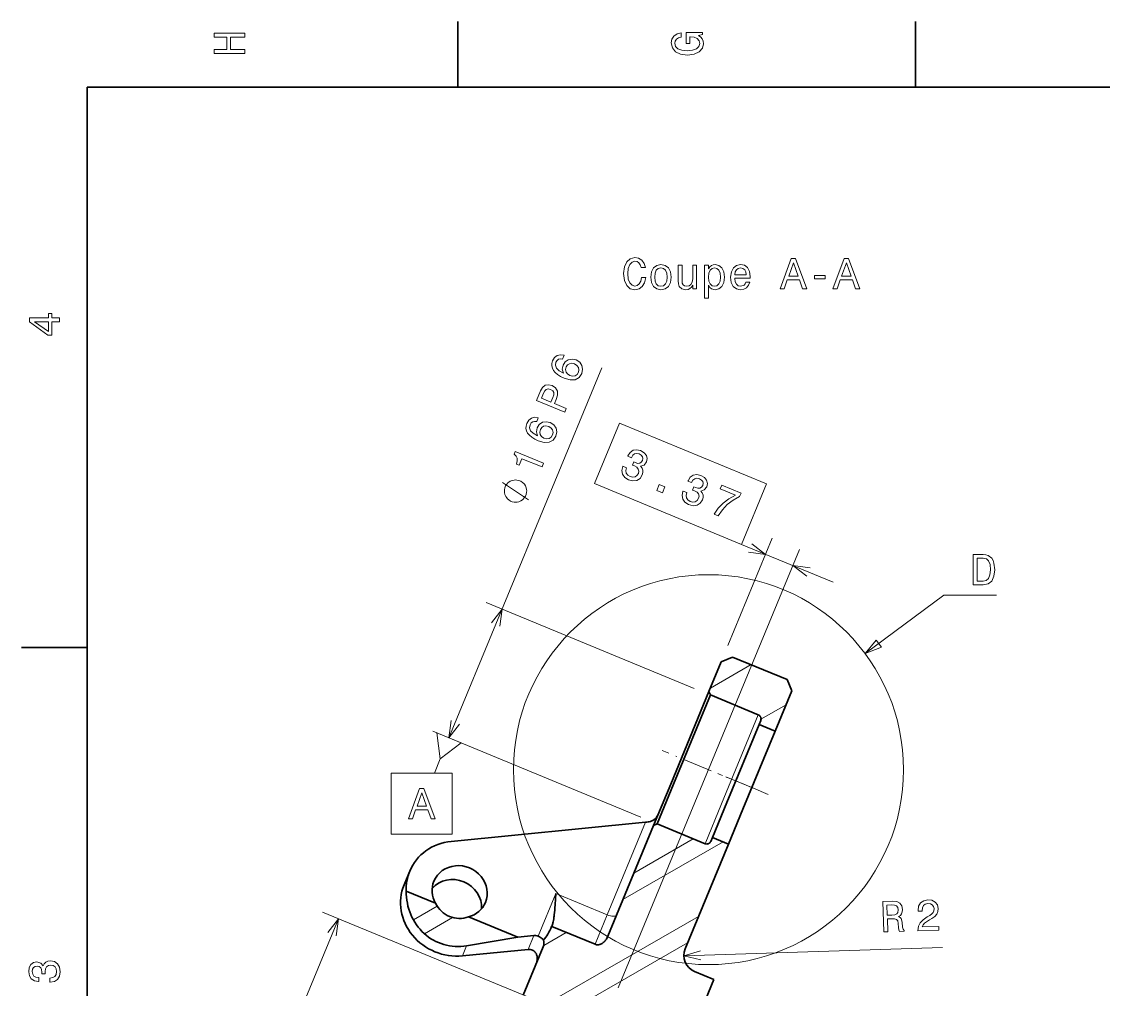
# Model space of a CAD drawing. Extents: x 0 to 420, y 0 to 297.
# Drawn here: x 2.5 to 126.5, y 183.5 to 294.5 of the extents above; entities that cross this region are included whole.
import ezdxf

# ---------------------------------------------------------------- set-up
doc = ezdxf.new("R2010")
doc.units = 0
doc.linetypes.add('DASHDOT', pattern=[18.5, 12, -3, 0.5, -3])

msp = doc.modelspace()

# ---------------------------------------------------------------- linework, layer by layer
at = {"color": 7, "lineweight": 35, "ltscale": 0.1875}
for p, q in [((52.5, 287), (52.5, 294.5)), ((105, 287), (105, 294.5)), ((10, 222.699997), (2.5, 222.699997))]:
    msp.add_line(p, q, dxfattribs=at)
at = {"color": 7, "lineweight": 35}
for p, q in [((410, 287), (10, 287)), ((10, 287), (10, 10)), ((51.760765, 200.472549), (74.029045, 202.666962))]:
    msp.add_line(p, q, dxfattribs=at)
at = {"color": 7, "lineweight": 13}
for p, q in [((51.49382, 212.343384), (69.031181, 254.776077)), ((70.912537, 183.672348), (91.693192, 233.952393)), ((79.621513, 218.03093), (55.756847, 227.894165)), ((73.510132, 203.24408), (49.645466, 213.1073)), ((61.177753, 182.372009), (36.979076, 192.373291)), ((25.45879, 159.263123), (38.827435, 191.60936)), ((61.32473, 181.025909), (80.119507, 191.877075)), ((78.433685, 187.333115), (108.090424, 188.303482))]:
    msp.add_line(p, q, dxfattribs=at)
at = {"color": 7, "lineweight": 13, "ltscale": 0.33313}
msp.add_line((83.484367, 222.926636), (88.574089, 235.241501), dxfattribs=at)
at = {"color": 7, "lineweight": 13, "ltscale": 0.284375}
msp.add_line((85.037628, 234.539032), (95.550156, 230.194229), dxfattribs=at)
at = {"color": 7, "lineweight": 35, "ltscale": 0.0925}
msp.add_line((82.720444, 221.078278), (81.307182, 217.658798), dxfattribs=at)
at = {"color": 7, "lineweight": 35, "ltscale": 0.035355}
for p, q in [((82.720444, 221.078278), (84.026588, 221.620499)), ((90.807007, 217.736115), (90.264793, 219.042252))]:
    msp.add_line(p, q, dxfattribs=at)
at = {"color": 7, "lineweight": 35, "ltscale": 0.16875}
msp.add_line((84.026588, 221.620499), (90.264793, 219.042252), dxfattribs=at)
at = {"color": 7, "lineweight": 13, "ltscale": 0.134421}
msp.add_line((81.474045, 218.062531), (86.130516, 220.750946), dxfattribs=at)
at = {"color": 7, "lineweight": 35, "ltscale": 0.286755}
msp.add_line((81.307182, 217.658798), (76.926003, 207.058273), dxfattribs=at)
at = {"color": 7, "lineweight": 35, "ltscale": 0.276391}
msp.add_line((81.469849, 217.266953), (77.247025, 207.049576), dxfattribs=at)
at = {"color": 7, "lineweight": 35, "ltscale": 0.010607}
for p, q in [((81.469849, 217.266953), (81.307182, 217.658798)), ((75.358513, 202.480209), (74.966667, 202.317535))]:
    msp.add_line(p, q, dxfattribs=at)
at = {"color": 7, "lineweight": 35, "ltscale": 0.14875}
for p, q in [((86.968712, 214.994278), (81.469849, 217.266953)), ((80.857368, 200.207535), (75.358513, 202.480209))]:
    msp.add_line(p, q, dxfattribs=at)
at = {"color": 7, "lineweight": 35, "ltscale": 0.125001}
msp.add_line((88.897186, 213.115204), (90.807007, 217.736115), dxfattribs=at)
at = {"color": 7, "lineweight": 13, "ltscale": 0.082939}
msp.add_line((87.275238, 214.483643), (90.148338, 216.142426), dxfattribs=at)
at = {"color": 7, "lineweight": 13, "ltscale": 0.27639}
msp.add_line((86.968712, 214.994278), (82.745888, 204.776917), dxfattribs=at)
at = {"color": 7, "lineweight": 35, "ltscale": 0.241842}
for p, q in [((87.048836, 213.87912), (83.353867, 204.938934)), ((85.202225, 204.175003), (88.897186, 213.115204))]:
    msp.add_line(p, q, dxfattribs=at)
at = {"color": 7, "lineweight": 35, "ltscale": 0.0125}
for p, q in [((87.239815, 214.341217), (87.048836, 213.87912)), ((81.701424, 200.94075), (81.510445, 200.478653))]:
    msp.add_line(p, q, dxfattribs=at)
at = {"color": 7, "lineweight": 35, "ltscale": 0.05}
for p, q in [((88.897186, 213.115204), (87.048836, 213.87912)), ((83.549782, 200.176819), (81.701424, 200.94075))]:
    msp.add_line(p, q, dxfattribs=at)
at = {"color": 7, "linetype": 'DASHDOT', "lineweight": 13, "ltscale": 0.283219}
msp.add_line((86.398514, 206.573669), (75.928703, 210.900818), dxfattribs=at)
at = {"color": 7, "lineweight": 13, "ltscale": 0.044333}
msp.add_line((50.501457, 209.942291), (49.82412, 208.303436), dxfattribs=at)
at = {"color": 7, "linetype": 'DASHDOT', "lineweight": 13, "ltscale": 0.151629}
msp.add_line((88.101952, 205.869644), (82.496658, 208.186295), dxfattribs=at)
at = {"color": 7, "lineweight": 35, "ltscale": 0.128242}
msp.add_line((76.926003, 207.058273), (74.966667, 202.317535), dxfattribs=at)
at = {"color": 7, "lineweight": 35, "ltscale": 0.123606}
msp.add_line((77.247025, 207.049576), (75.358513, 202.480209), dxfattribs=at)
at = {"color": 7, "lineweight": 13, "ltscale": 0.123607}
msp.add_line((82.745888, 204.776917), (80.857368, 200.207535), dxfattribs=at)
at = {"color": 7, "lineweight": 35, "ltscale": 0.108155}
for p, q in [((83.353867, 204.938934), (81.701424, 200.94075)), ((83.549782, 200.176819), (85.202225, 204.175003))]:
    msp.add_line(p, q, dxfattribs=at)
at = {"color": 7, "lineweight": 13, "ltscale": 0.287112}
msp.add_line((74.029045, 202.666962), (69.642426, 192.053268), dxfattribs=at)
at = {"color": 7, "lineweight": 35, "ltscale": 0.3443}
msp.add_line((74.966667, 202.317535), (69.706291, 189.589752), dxfattribs=at)
at = {"color": 7, "lineweight": 13, "ltscale": 0.331685}
msp.add_line((71.445213, 193.797165), (82.935112, 200.430862), dxfattribs=at)
at = {"color": 7, "lineweight": 13, "ltscale": 0.196669}
msp.add_line((72.698814, 196.830338), (79.511642, 200.763733), dxfattribs=at)
at = {"color": 7, "lineweight": 35, "ltscale": 0.325002}
msp.add_line((78.584259, 188.162445), (83.549782, 200.176819), dxfattribs=at)
at = {"color": 7, "lineweight": 35, "ltscale": 0.042971}
msp.add_line((46.343971, 195.4823), (47.000496, 197.070801), dxfattribs=at)
at = {"color": 7, "lineweight": 35, "ltscale": 0.091168}
msp.add_line((49.972748, 193.379303), (46.602512, 194.772217), dxfattribs=at)
at = {"color": 7, "lineweight": 13, "ltscale": 0.132318}
msp.add_line((61.729179, 189.596878), (63.750786, 194.488281), dxfattribs=at)
at = {"color": 7, "lineweight": 13, "ltscale": 0.159375}
msp.add_line((63.750786, 194.488281), (69.642426, 192.053268), dxfattribs=at)
at = {"color": 7, "lineweight": 13, "ltscale": 0.07895}
msp.add_line((47.419785, 191.473083), (50.154709, 193.052094), dxfattribs=at)
at = {"color": 7, "lineweight": 13, "ltscale": 0.092807}
msp.add_line((48.679089, 189.890747), (51.894028, 191.746887), dxfattribs=at)
at = {"color": 7, "lineweight": 35, "ltscale": 0.152277}
msp.add_line((59.378365, 189.491974), (53.749123, 191.818527), dxfattribs=at)
at = {"color": 7, "lineweight": 13, "ltscale": 0.091373}
msp.add_line((69.642426, 192.053268), (68.246384, 188.675476), dxfattribs=at)
at = {"color": 7, "lineweight": 13, "ltscale": 0.074425}
msp.add_line((62.362457, 188.553238), (64.94062, 190.041748), dxfattribs=at)
at = {"color": 7, "lineweight": 35, "ltscale": 0.000364}
msp.add_line((63.273354, 190.715042), (63.278923, 190.728516), dxfattribs=at)
at = {"color": 7, "lineweight": 35, "ltscale": 0.000212}
msp.add_line((63.282166, 190.736359), (63.278923, 190.728516), dxfattribs=at)
at = {"color": 7, "lineweight": 35, "ltscale": 0.134375}
msp.add_line((68.246384, 188.675476), (63.278923, 190.728516), dxfattribs=at)
at = {"color": 7, "lineweight": 35, "ltscale": 0.148395}
msp.add_line((53.524643, 188.508347), (59.378365, 189.491974), dxfattribs=at)
at = {"color": 7, "lineweight": 35, "ltscale": 0.046259}
msp.add_line((61.219795, 189.673431), (59.378365, 189.491974), dxfattribs=at)
at = {"color": 7, "lineweight": 13, "ltscale": 0.042971}
msp.add_line((60.563271, 188.08493), (61.219795, 189.673431), dxfattribs=at)
at = {"color": 7, "lineweight": 13, "ltscale": 0.333331}
msp.add_line((67.318962, 182.177277), (78.865906, 188.843903), dxfattribs=at)
at = {"color": 7, "lineweight": 13, "ltscale": 0.0315}
msp.add_line((53.043373, 187.343887), (53.524643, 188.508347), dxfattribs=at)
at = {"color": 7, "lineweight": 35, "ltscale": 0.188908}
msp.add_line((60.563271, 188.08493), (53.043373, 187.343887), dxfattribs=at)
at = {"color": 7, "lineweight": 35, "ltscale": 0.14939}
msp.add_line((60.022526, 182.849472), (62.30497, 188.371979), dxfattribs=at)
at = {"color": 7, "lineweight": 35, "ltscale": 0.059375}
msp.add_line((79.668694, 185.550171), (81.863617, 184.643005), dxfattribs=at)
at = {"color": 7, "lineweight": 35, "ltscale": 0.25}
msp.add_line((78.044006, 175.401215), (81.863617, 184.643005), dxfattribs=at)
at = {"color": 7, "lineweight": 13}
for points in [[(28.083214, 290.829987), (28.083214, 291.299011), (26.439121, 291.299011), (26.439121, 292.701019), (28.083214, 292.701019), (28.083214, 293.164978), (24.583214, 293.164978), (24.583214, 292.701019), (26.010447, 292.701019), (26.010447, 291.299011), (24.583214, 291.299011), (24.583214, 290.829987)], [(80.114197, 292.922913), (80.583214, 293.008667), (80.583214, 293.260803), (78.692001, 293.260803), (78.692001, 291.984863), (79.120674, 291.984863), (79.120674, 292.771606), (79.15094, 292.771606), (79.614914, 292.71109), (79.957855, 292.549713), (80.174713, 292.302612), (80.245316, 291.994965), (80.154541, 291.652039), (79.882202, 291.384735), (79.433357, 291.213257), (78.818085, 291.15274), (78.207855, 291.208221), (77.759003, 291.3797), (77.486671, 291.652039), (77.390854, 292.020172), (77.441284, 292.272339), (77.582497, 292.479126), (77.819527, 292.630402), (78.137245, 292.716156), (78.137245, 293.215424), (77.653099, 293.08429), (77.289986, 292.837189), (77.068085, 292.489197), (76.987396, 292.050446), (77.113472, 291.475525), (77.481628, 291.041779), (78.0616, 290.764404), (78.833214, 290.668579), (79.609871, 290.764404), (80.189842, 291.041779), (80.557999, 291.450287), (80.679039, 291.964691), (80.638687, 292.252167), (80.537827, 292.509369), (80.361313, 292.731262)], [(73.591042, 265.143555), (73.490173, 264.71994), (73.323753, 264.417328), (73.091759, 264.230743), (72.819427, 264.170227), (72.491615, 264.260986), (72.234413, 264.533325), (72.062943, 264.977142), (72.007469, 265.592407), (72.062943, 266.202637), (72.22937, 266.651489), (72.486572, 266.923828), (72.819427, 267.019653), (73.061501, 266.969208), (73.268272, 266.828003), (73.429657, 266.601044), (73.540611, 266.288361), (74.019714, 266.288361), (73.868416, 266.767487), (73.606171, 267.130585), (73.2481, 267.357544), (72.819427, 267.438232), (72.284843, 267.312134), (71.876343, 266.959137), (71.614098, 266.37915), (71.523315, 265.592407), (71.614098, 264.805664), (71.876343, 264.225677), (72.284843, 263.867615), (72.819427, 263.746582), (73.288445, 263.842407), (73.666687, 264.109711), (73.933983, 264.548462), (74.075195, 265.143555)], [(89.457039, 263.842407), (89.921013, 263.842407), (90.289169, 264.871216), (91.686142, 264.871216), (92.054298, 263.842407), (92.528366, 263.842407), (91.247383, 267.347443), (90.732971, 267.347443)], [(90.450554, 265.299896), (90.990173, 266.84314), (91.5298, 265.299896)], [(95.529083, 263.842407), (95.993057, 263.842407), (96.361214, 264.871216), (97.758194, 264.871216), (98.126343, 263.842407), (98.60041, 263.842407), (97.319427, 267.347443), (96.805023, 267.347443)], [(96.522598, 265.299896), (97.062225, 266.84314), (97.601852, 265.299896)], [(74.634987, 265.194), (74.715683, 264.578705), (74.94767, 264.124817), (75.315826, 263.842407), (75.810059, 263.746582), (76.299255, 263.842407), (76.667412, 264.119781), (76.899399, 264.573669), (76.985138, 265.194), (76.899399, 265.809265), (76.667412, 266.268188), (76.299255, 266.545563), (75.810059, 266.646454), (75.315826, 266.545563), (74.94767, 266.263153), (74.715683, 265.809265)], [(75.088882, 265.199036), (75.13427, 265.652924), (75.275482, 265.980743), (75.502426, 266.182465), (75.810059, 266.253082), (76.112656, 266.182465), (76.3396, 265.985779), (76.480812, 265.652924), (76.531242, 265.199036), (76.480812, 264.740112), (76.3396, 264.407257), (76.112656, 264.205505), (75.810059, 264.139954), (75.502426, 264.205505), (75.275482, 264.407257), (75.13427, 264.740112)], [(79.89003, 266.550629), (79.446228, 266.550629), (79.446228, 264.987213), (79.395798, 264.624115), (79.249542, 264.361847), (79.022598, 264.20047), (78.725044, 264.150055), (78.488014, 264.190399), (78.336716, 264.311432), (78.250984, 264.518188), (78.230812, 264.810699), (78.230812, 266.550629), (77.78701, 266.550629), (77.78701, 264.770355), (77.802139, 264.412292), (77.897957, 264.114746), (78.190468, 263.842407), (78.659485, 263.746582), (78.911644, 263.781891), (79.12851, 263.872681), (79.315109, 264.028992), (79.4664, 264.255951), (79.4664, 263.842407), (79.89003, 263.842407)], [(81.256744, 266.132019), (81.256744, 266.550629), (80.812943, 266.550629), (80.812943, 262.793427), (81.256744, 262.793427), (81.256744, 264.255951), (81.413086, 264.018921), (81.5896, 263.862579), (82.033401, 263.746582), (82.457039, 263.842407), (82.789886, 264.129883), (83.006744, 264.583771), (83.08744, 265.199036), (83.006744, 265.809265), (82.789886, 266.263153), (82.457039, 266.545563), (82.033401, 266.646454), (81.791328, 266.61618), (81.584557, 266.520355), (81.408043, 266.358978)], [(81.957756, 264.144989), (81.660202, 264.210571), (81.443344, 264.412292), (81.307182, 264.740112), (81.261795, 265.199036), (81.307182, 265.652924), (81.443344, 265.980743), (81.660202, 266.177429), (81.957756, 266.248016), (82.230087, 266.177429), (82.446953, 265.975677), (82.583115, 265.647888), (82.633545, 265.199036), (82.583115, 264.745148), (82.446953, 264.412292), (82.230087, 264.210571)], [(84.262512, 265.067902), (86.037727, 265.067902), (86.04277, 265.274689), (85.962082, 265.854645), (85.740173, 266.288361), (85.387154, 266.550629), (84.918129, 266.646454), (84.459198, 266.545563), (84.106171, 266.263153), (83.879227, 265.80423), (83.798538, 265.199036), (83.874184, 264.578705), (84.101128, 264.124817), (84.449112, 263.842407), (84.903, 263.746582), (85.296371, 263.812134), (85.619141, 263.983612), (85.856171, 264.255951), (85.99234, 264.619049), (85.553581, 264.619049), (85.462799, 264.417328), (85.331673, 264.266052), (84.958481, 264.144989), (84.671013, 264.20047), (84.454155, 264.376984), (84.312943, 264.664459), (84.262512, 265.052795)], [(84.262512, 265.441101), (84.317986, 265.789093), (84.454155, 266.046295), (84.660927, 266.202637), (84.933258, 266.258118), (85.200554, 266.202637), (85.407326, 266.046295), (85.533401, 265.789093), (85.578796, 265.441101)], [(93.41597, 264.997314), (94.636429, 264.997314), (94.636429, 265.395721), (93.41597, 265.395721)], [(6.833213, 260.077362), (6.833213, 260.53125), (5.965778, 260.53125), (5.965778, 261.030548), (5.56232, 261.030548), (5.56232, 260.53125), (3.408862, 260.53125), (3.408862, 260.072327), (5.521974, 258.539185), (5.965778, 258.539185), (5.965778, 260.077362)], [(5.56232, 258.96283), (3.993876, 260.077362), (5.56232, 260.077362)], [(64.702271, 256.23233), (64.288147, 256.299805), (63.923737, 256.210297), (63.615635, 255.966568), (63.385529, 255.581451), (63.304501, 255.292984), (63.294815, 255.018677), (63.352615, 254.749222), (63.484493, 254.48735), (63.683052, 254.241577), (63.95295, 254.009979), (64.294189, 253.792542), (64.701294, 253.602463), (65.393951, 253.403503), (65.968414, 253.433472), (66.409561, 253.682251), (66.715485, 254.145172), (66.818443, 254.631943), (66.741928, 255.067383), (66.489487, 255.433655), (66.084122, 255.693954), (65.608589, 255.797729), (65.179741, 255.723938), (64.828568, 255.481628), (64.58448, 255.102295), (64.494698, 254.621002), (64.623596, 254.180267), (64.139801, 254.462082), (63.833237, 254.763412), (63.708565, 255.082336), (63.764984, 255.430084), (63.898582, 255.64772), (64.069664, 255.784378), (64.280945, 255.833481), (64.525055, 255.803528)], [(65.901924, 255.239929), (66.17437, 255.067291), (66.344154, 254.84433), (66.406616, 254.572952), (66.345352, 254.292679), (66.185089, 254.036957), (65.953918, 253.886932), (65.674332, 253.844238), (65.363365, 253.923645), (65.093658, 254.089691), (64.928535, 254.31073), (64.877319, 254.582916), (64.94548, 254.893066), (65.100769, 255.123566), (65.318771, 255.268127), (65.591766, 255.30809)], [(64.769531, 249.700897), (64.946754, 250.1297), (63.581127, 250.694107), (63.777611, 251.16951), (63.952721, 251.65921), (63.947548, 252.108826), (63.732704, 252.486832), (63.333923, 252.749878), (62.90612, 252.850281), (62.535435, 252.785217), (62.231186, 252.550797), (61.997223, 252.156357), (61.534912, 251.03775)], [(62.345238, 251.876099), (62.488785, 252.144196), (62.662098, 252.312668), (62.875313, 252.366425), (63.148994, 252.302429), (63.400063, 252.144104), (63.511177, 251.950836), (63.506462, 251.701767), (63.408409, 251.398499), (63.184956, 250.857834), (62.108299, 251.302826)], [(61.73365, 249.049561), (61.319523, 249.11705), (60.955116, 249.027542), (60.647011, 248.783813), (60.416908, 248.398697), (60.335876, 248.110229), (60.326195, 247.835922), (60.383995, 247.566467), (60.515869, 247.304596), (60.714428, 247.058823), (60.984325, 246.827225), (61.325562, 246.609787), (61.732674, 246.419708), (62.425331, 246.220734), (62.99979, 246.250717), (63.440941, 246.499481), (63.746861, 246.962402), (63.849819, 247.449188), (63.773308, 247.884613), (63.520866, 248.250885), (63.115494, 248.5112), (62.639969, 248.61496), (62.211117, 248.541183), (61.859947, 248.298874), (61.61586, 247.91954), (61.526077, 247.438232), (61.654976, 246.997513), (61.171181, 247.279327), (60.864616, 247.580658), (60.739944, 247.899567), (60.79636, 248.24733), (60.929962, 248.464966), (61.10104, 248.601624), (61.312328, 248.650726), (61.556427, 248.620773)], [(62.933304, 248.057159), (63.20575, 247.884537), (63.375534, 247.661575), (63.437996, 247.390198), (63.376728, 247.109924), (63.216469, 246.854202), (62.985298, 246.704178), (62.705711, 246.661469), (62.394745, 246.740891), (62.125034, 246.906921), (61.959911, 247.12796), (61.908699, 247.400146), (61.97686, 247.710312), (62.132149, 247.940811), (62.350143, 248.085358), (62.623142, 248.125336)], [(71.041542, 248.438904), (68.176834, 241.507568), (85.037628, 234.539032), (87.902336, 241.470367)], [(62.172691, 243.417679), (62.347988, 243.841812), (59.090057, 245.188309), (58.959068, 244.871368), (59.20871, 244.669968), (59.330452, 244.423203), (59.336365, 244.120621), (59.227253, 243.750992), (59.558174, 243.614227), (59.870239, 244.369278)], [(71.437431, 243.513672), (71.42395, 243.481049), (71.313599, 243.002792), (71.393959, 242.576675), (71.650253, 242.219727), (72.074265, 241.951721), (72.591743, 241.830612), (73.040047, 241.885437), (73.407928, 242.115387), (73.665192, 242.500183), (73.741562, 242.790588), (73.731483, 243.056686), (73.634964, 243.298477), (73.463257, 243.516785), (73.870232, 243.643265), (74.143097, 243.999786), (74.223434, 244.392227), (74.136673, 244.750046), (73.881683, 245.057343), (73.45929, 245.302856), (73.008995, 245.401657), (72.602638, 245.329498), (72.258057, 245.08992), (72.008995, 244.685364), (71.995514, 244.652725), (72.410324, 244.481293), (72.5709, 244.764175), (72.780685, 244.928482), (73.03038, 244.978088), (73.324631, 244.911041), (73.55159, 244.77359), (73.688248, 244.602509), (73.72995, 244.399734), (73.683289, 244.167999), (73.546951, 243.956955), (73.371521, 243.84938), (73.137238, 243.837067), (72.860016, 243.9189), (72.680168, 243.998688), (72.527992, 243.630478), (72.760223, 243.54541), (73.036522, 243.382111), (73.209351, 243.179718), (73.264725, 242.944), (73.213089, 242.687042), (73.050095, 242.437897), (72.8321, 242.293335), (72.565689, 242.256104), (72.264038, 242.331665), (71.98967, 242.499634), (71.833061, 242.728073), (71.790359, 243.00766), (71.866226, 243.336456)], [(59.628273, 241.842911), (59.520451, 241.887482), (59.282528, 241.922699), (59.098518, 241.935623), (58.968414, 241.92627), (58.762123, 241.8853), (58.533546, 241.790405), (58.358879, 241.673248), (58.26041, 241.587708), (58.139656, 241.448257), (57.99662, 241.254883), (57.952057, 241.147064), (57.907497, 241.039246), (57.872284, 240.801331), (57.859352, 240.61731), (57.868698, 240.487213), (57.909676, 240.280914), (58.004562, 240.052338), (58.121735, 239.877686), (58.207275, 239.779205), (58.346725, 239.658447), (58.540085, 239.515427), (58.647903, 239.470856), (58.755722, 239.4263), (58.993645, 239.391083), (59.177658, 239.378143), (59.307762, 239.387497), (59.514053, 239.428467), (59.74263, 239.523361), (59.917294, 239.640533), (60.015766, 239.726074), (60.13652, 239.865524), (60.279556, 240.058884), (60.324116, 240.166702), (60.368679, 240.274521), (60.403893, 240.512451), (60.416824, 240.696457), (60.407478, 240.826569), (60.366501, 241.032852), (60.271614, 241.261429), (60.154442, 241.436096), (60.068901, 241.534561), (59.929451, 241.655319), (59.736092, 241.798355)], [(78.342934, 240.659653), (78.329453, 240.627014), (78.219101, 240.148758), (78.299461, 239.722641), (78.555756, 239.365692), (78.979767, 239.097687), (79.497246, 238.976578), (79.945549, 239.031403), (80.313431, 239.261353), (80.570694, 239.646149), (80.647064, 239.936554), (80.636986, 240.202652), (80.540474, 240.444443), (80.368759, 240.66275), (80.775734, 240.78923), (81.048599, 241.145752), (81.128937, 241.538193), (81.042175, 241.896011), (80.787193, 242.203308), (80.364792, 242.448822), (79.914497, 242.547623), (79.508141, 242.475464), (79.163559, 242.235886), (78.914497, 241.831329), (78.901016, 241.798706), (79.315826, 241.627258), (79.476402, 241.910141), (79.686195, 242.074463), (79.935883, 242.124054), (80.230141, 242.057007), (80.457092, 241.919556), (80.59375, 241.748474), (80.635452, 241.5457), (80.588791, 241.313965), (80.452454, 241.102921), (80.277023, 240.995346), (80.042747, 240.983032), (79.765518, 241.064865), (79.58567, 241.144653), (79.433495, 240.776443), (79.665726, 240.691376), (79.942024, 240.528076), (80.114853, 240.325684), (80.170227, 240.089966), (80.118591, 239.833008), (79.955597, 239.583862), (79.737602, 239.439316), (79.471191, 239.402084), (79.169548, 239.477631), (78.895172, 239.645599), (78.738564, 239.874039), (78.695862, 240.153625), (78.771736, 240.482422)], [(75.323181, 240.718079), (75.966377, 240.452255), (76.253395, 241.146713), (75.610199, 241.412552)], [(81.902428, 237.998901), (82.373169, 237.804337), (82.844818, 238.509811), (83.411804, 239.115845), (84.069458, 239.62439), (84.826294, 240.042831), (84.986176, 240.429688), (82.767616, 241.346603), (82.592323, 240.92247), (84.363441, 240.190475), (83.590691, 239.773148), (82.932236, 239.275848), (82.372955, 238.688461)], [(112.768997, 233.389252), (111.604012, 233.389252), (111.604012, 229.889252), (112.768997, 229.889252), (113.31871, 230.000198), (113.727211, 230.338104), (113.97937, 230.887817), (114.070145, 231.639252), (113.989456, 232.405823), (113.888596, 232.70842), (113.747383, 232.950485), (113.338882, 233.278305), (113.071587, 233.358994)], [(112.733696, 232.970657), (113.116982, 232.89502), (113.379227, 232.663025), (113.535568, 232.249481), (113.585999, 231.639252), (113.530525, 231.049194), (113.374184, 230.635651), (113.106895, 230.388535), (112.733696, 230.307846), (112.073029, 230.307846), (112.073029, 232.970657)], [(100.468353, 223.574585), (99.224113, 222.008743), (101.084579, 222.742676)], [(50.107555, 212.916321), (50.501457, 209.942291), (52.880089, 211.770447)], [(44.877575, 208.303436), (44.877575, 201.303436), (51.877571, 201.303436), (51.877571, 208.303436)], [(46.844433, 203.053436), (47.308411, 203.053436), (47.676563, 204.082245), (49.07354, 204.082245), (49.441696, 203.053436), (49.915756, 203.053436), (48.634777, 206.558472), (48.120369, 206.558472)], [(47.837948, 204.510925), (48.377575, 206.054153), (48.917198, 204.510925)], [(101.349915, 190.084), (101.818687, 190.099335), (101.770363, 191.576218), (102.249214, 191.591888), (102.602547, 191.588303), (102.826637, 191.524994), (102.953049, 191.36261), (103.013184, 191.066879), (103.053238, 190.614044), (103.093208, 190.317642), (103.15947, 190.143204), (103.688721, 190.160522), (103.685593, 190.256302), (103.565041, 190.393631), (103.516136, 190.654419), (103.462387, 191.217804), (103.363007, 191.633377), (103.242783, 191.760635), (103.058189, 191.850464), (103.255692, 191.983078), (103.391052, 192.164108), (103.474525, 192.388855), (103.496025, 192.656998), (103.411606, 193.078094), (103.199593, 193.389053), (102.860657, 193.569702), (102.404861, 193.620392), (101.235458, 193.582123)], [(105.277924, 190.212524), (107.682259, 190.291199), (107.668076, 190.72467), (105.767799, 190.662506), (105.865898, 190.902863), (106.040924, 191.105392), (106.588715, 191.481567), (106.881157, 191.642517), (107.206741, 191.870148), (107.435394, 192.129929), (107.56176, 192.431763), (107.60112, 192.771133), (107.501572, 193.191742), (107.253784, 193.516663), (106.883942, 193.716492), (106.412697, 193.776749), (105.93161, 193.675232), (105.571404, 193.426285), (105.346863, 193.040497), (105.282547, 192.538849), (105.284851, 192.468277), (105.743546, 192.483292), (105.742226, 192.523605), (105.776375, 192.867859), (105.904221, 193.124329), (106.115685, 193.292725), (106.401184, 193.357574), (106.695183, 193.316727), (106.916046, 193.1978), (107.063614, 193.005844), (107.122101, 192.760513), (107.094406, 192.527481), (107.005066, 192.327774), (106.84938, 192.151123), (106.632538, 191.992645), (106.340431, 191.821625), (105.856682, 191.49295), (105.519768, 191.148895), (105.326302, 190.738876), (105.277435, 190.227646)], [(102.287827, 193.187653), (102.596283, 193.16748), (102.816162, 193.078796), (102.958031, 192.90683), (103.012466, 192.631088), (102.971626, 192.337082), (102.841309, 192.156219), (102.612411, 192.057892), (102.295685, 192.022308), (101.756348, 192.004654), (101.718246, 193.169022)], [(5.73379, 184.329117), (5.769093, 184.329117), (6.253242, 184.409805), (6.616354, 184.646835), (6.848343, 185.020035), (6.934078, 185.514282), (6.848343, 186.038773), (6.626441, 186.432144), (6.273415, 186.684311), (5.819525, 186.775085), (5.521974, 186.734741), (5.279899, 186.623795), (5.0933, 186.44223), (4.957133, 186.20015), (4.684798, 186.527969), (4.251081, 186.643967), (3.857709, 186.568314), (3.560158, 186.351456), (3.373559, 185.998428), (3.307997, 185.514282), (3.388689, 185.060394), (3.610591, 184.712402), (3.963617, 184.485458), (4.432637, 184.409805), (4.46794, 184.409805), (4.46794, 184.858658), (4.145173, 184.899002), (3.913184, 185.030121), (3.771974, 185.241943), (3.721542, 185.53949), (3.761888, 185.801743), (3.867795, 185.993378), (4.039265, 186.109375), (4.271254, 186.15477), (4.518372, 186.109375), (4.684798, 185.988342), (4.785663, 185.77652), (4.815922, 185.489059), (4.810879, 185.292374), (5.209294, 185.292374), (5.199208, 185.53949), (5.244596, 185.857224), (5.365634, 186.094254), (5.56232, 186.235458), (5.819525, 186.285889), (6.112032, 186.230423), (6.328891, 186.084167), (6.465058, 185.852173), (6.510447, 185.54454), (6.460014, 185.226807), (6.308718, 184.994827), (6.066643, 184.848572), (5.73379, 184.793091)]]:
    msp.add_lwpolyline(points, close=True, dxfattribs=at)
for points in [[(60.621712, 239.664993), (57.654465, 241.648773)], [(85.827072, 233.652649), (87.810165, 233.393143), (86.222504, 234.609436)], [(92.912361, 231.844528), (90.929268, 232.104034), (92.516922, 230.887741)], [(99.224113, 222.008743), (108.256027, 228.699051), (114.292053, 228.699051)], [(57.345703, 225.147141), (57.605202, 227.130234), (56.388924, 225.542572)], [(51.753326, 214.326477), (51.49382, 212.343384), (52.710106, 213.931046)], [(38.567932, 189.626266), (38.827435, 191.60936), (37.611153, 190.021698)], [(80.347572, 187.913651), (78.433685, 187.333115), (80.381432, 186.878937)]]:
    msp.add_lwpolyline(points, dxfattribs=at)
at = {"color": 7, "lineweight": 35}
for points in [[(63.282166, 190.736359), (63.322784, 190.841385), (63.359535, 190.94957), (63.39283, 191.060532), (63.415749, 191.145386), (63.437069, 191.231567), (63.475433, 191.407623), (63.508865, 191.588318), (63.538158, 191.773407), (63.5578, 191.914902), (63.575699, 192.058472), (63.603928, 192.319336), (63.628254, 192.585449), (63.645271, 192.798279), (63.675362, 193.23175), (63.712502, 193.845978), (63.750786, 194.488281)], [(62.337112, 189.160919), (62.283821, 189.224335), (62.221664, 189.287354), (62.150879, 189.349243), (62.071846, 189.409241), (61.985176, 189.466522), (61.891827, 189.520111), (61.811829, 189.560333), (61.729179, 189.596878)], [(68.246384, 188.675476), (68.296089, 188.656967), (68.346985, 188.642014), (68.398819, 188.630661), (68.438164, 188.624512), (68.477791, 188.620392), (68.517609, 188.618256), (68.557503, 188.618088), (68.600311, 188.620056), (68.643005, 188.624176), (68.685539, 188.630417), (68.727768, 188.638702), (68.810913, 188.661041), (68.891922, 188.690567), (68.970329, 188.726624), (69.045807, 188.76857), (69.12088, 188.817703), (69.192413, 188.871933), (69.260323, 188.930664), (69.324524, 188.993378), (69.364876, 189.036743), (69.403603, 189.081497), (69.441437, 189.128464), (69.4776, 189.176666), (69.544083, 189.274933), (69.604279, 189.376923), (69.65831, 189.482025), (69.706291, 189.589752)], [(61.49794, 186.419312), (61.535229, 186.518097), (61.566334, 186.61911), (61.591042, 186.722015), (61.609108, 186.826523), (61.620224, 186.932327), (61.623993, 187.034958), (61.620583, 187.138031), (61.616043, 187.18956), (61.609535, 187.240982), (61.594887, 187.322769), (61.574814, 187.403595), (61.549061, 187.482986), (61.517403, 187.56041), (61.479622, 187.635254), (61.438072, 187.703079), (61.390739, 187.767365), (61.337631, 187.827377), (61.27887, 187.882278), (61.247463, 187.907562), (61.214767, 187.931259), (61.169292, 187.96022), (61.121841, 187.985992), (61.072655, 188.008377)]]:
    msp.add_lwpolyline(points, dxfattribs=at)
at = {"color": 7, "lineweight": 13}
msp.add_circle((81.256027, 208.699051), 22.36068, dxfattribs=at)
at = {"color": 7, "lineweight": 35}
for centre, radius, start, end in [((86.777725, 214.532196), 0.500002, 337.5445, 67.544533), ((73.652496, 206.514938), 3.866295, 275.588889, 284.378522), ((81.048347, 200.669632), 0.500002, 247.545013, 337.54505), ((61.261314, 188.810745), 1.131782, 337.197197, 18.030446), ((80.432617, 187.398514), 2, 157.544775, 247.544774)]:
    msp.add_arc(centre, radius, start, end, dxfattribs=at)
for centre, major_axis, ratio, start_param, end_param in [((74.582542, 204.006195), (-0.498901, -1.207108), 0.765617, 0.523604977, 1.5708039017), ((52.730331, 194.702469), (5.729904, -2.368164), 0.924178, 2.0943951024, 3.1415611757), ((52.730331, 194.702469), (2.957367, -1.222275), 0.924178, 0, 3.1415926536), ((52.730331, 194.702469), (5.729904, -2.368164), 0.924178, 3.1415611757, 3.5500977197), ((52.073807, 193.113968), (2.957367, -1.222275), 0.924178, 0.2947432659, 2.8468521478), ((52.073807, 193.113968), (5.729904, -2.368164), 0.924178, 3.1415611757, 5.235987756), ((52.878845, 195.061798), (-2.562485, -6.199997), 0.924178, 5.120900192, 6.8067887577), ((52.730331, 194.702469), (2.957367, -1.222275), 0.924178, 3.1415926536, 4.0198828203), ((52.879036, 195.061905), (-1.32341, -3.199844), 0.92417, 5.5909253487, 6.2834076533), ((52.730331, 194.702469), (2.957367, -1.222275), 0.924178, 5.4048951404, 6.2831853072), ((52.878784, 195.062012), (-1.321838, -3.2005), 0.92417, 6.2829629609, 6.9754452654), ((62.34922, 191.096878), (-0.999985, -2.419418), 0.381948, 0.8159308353, 1.5708379984), ((61.376179, 188.742783), (0.924179, -0.381958), 0.924178, 1.5707963268, 2.0943951024), ((60.719654, 187.154282), (0.924179, -0.381958), 0.924178, 1.5707963268, 2.0943951024)]:
    msp.add_ellipse(centre, major_axis=major_axis, ratio=ratio, start_param=start_param, end_param=end_param, dxfattribs=at)
at = {"color": 7, "lineweight": 13}
msp.add_ellipse((69.788315, 192.406281), major_axis=(-0.924179, 0.381958), ratio=0.381961, start_param=1.5707963268, end_param=3.1415926536, dxfattribs=at)

doc.saveas('drawing.dxf')
